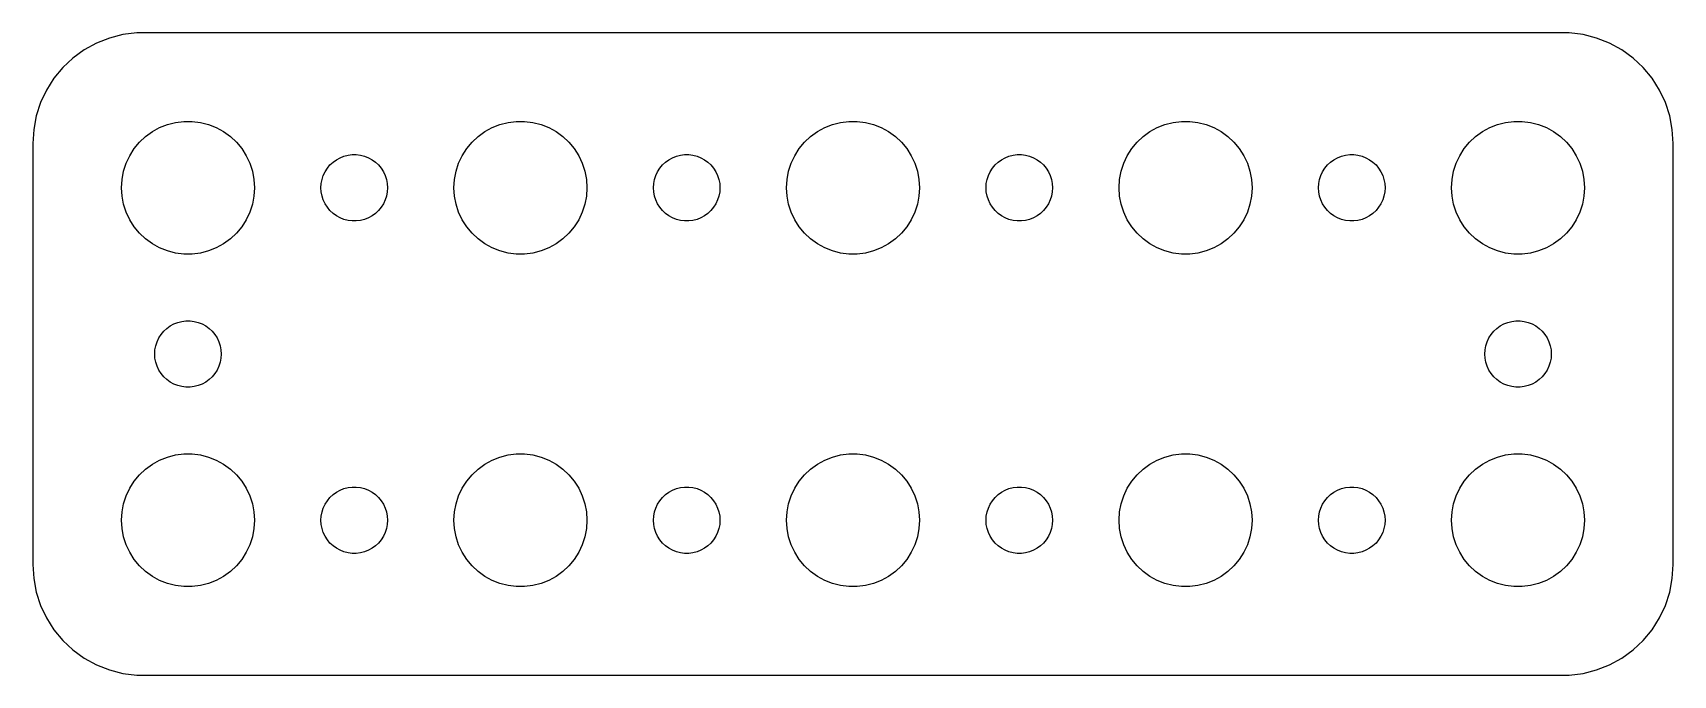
# Model space of a CAD drawing. Header units: metres. Extents: x -37 to 37, y -14.5 to 14.5.
import ezdxf

# ---------------------------------------------------------------- set-up
doc = ezdxf.new("R2010")
doc.units = ezdxf.units.M

msp = doc.modelspace()

# ---------------------------------------------------------------- linework, layer by layer
for p, q in [((-33.5451, 14.2553), (-34.1289, 14.0241)), ((-32.9369, 14.4114), (-33.5451, 14.2553)), ((-32.3139, 14.4901), (-32.9369, 14.4114)), ((32.3139, 14.4901), (-32.3139, 14.4901)), ((32.9369, 14.4114), (32.3139, 14.4901)), ((33.5451, 14.2553), (32.9369, 14.4114)), ((34.1289, 14.0241), (33.5451, 14.2553)), ((-35.1871, 13.3526), (-35.6448, 12.9227)), ((-34.6791, 13.7216), (-35.1871, 13.3526)), ((-34.1289, 14.0241), (-34.6791, 13.7216)), ((34.6791, 13.7216), (34.1289, 14.0241)), ((35.1871, 13.3526), (34.6791, 13.7216)), ((35.6448, 12.9227), (35.1871, 13.3526)), ((-35.6448, 12.9227), (-36.0451, 12.4389)), ((36.0451, 12.4389), (35.6448, 12.9227)), ((-36.3815, 11.9088), (-36.6489, 11.3406)), ((-36.0451, 12.4389), (-36.3815, 11.9088)), ((36.3815, 11.9088), (36.0451, 12.4389)), ((36.6489, 11.3406), (36.3815, 11.9088)), ((-36.6489, 11.3406), (-36.8429, 10.7434)), ((36.8429, 10.7434), (36.6489, 11.3406)), ((-36.8429, 10.7434), (-36.9606, 10.1267)), ((-30.927, 10.3532), (-30.5621, 10.4469)), ((-30.5621, 10.4469), (-30.1884, 10.4941)), ((-30.1884, 10.4941), (-29.8116, 10.4941)), ((-29.8116, 10.4941), (-29.4379, 10.4469)), ((-29.4379, 10.4469), (-29.0729, 10.3532)), ((-15.927, 10.3532), (-15.5621, 10.4469)), ((-15.5621, 10.4469), (-15.1884, 10.4941)), ((-15.1884, 10.4941), (-14.8116, 10.4941)), ((-14.8116, 10.4941), (-14.4379, 10.4469)), ((-14.4379, 10.4469), (-14.0729, 10.3532)), ((-0.927048, 10.3532), (-0.562134, 10.4469)), ((-0.562134, 10.4469), (-0.18837, 10.4941)), ((-0.18837, 10.4941), (0.18837, 10.4941)), ((0.18837, 10.4941), (0.562134, 10.4469)), ((0.562134, 10.4469), (0.927048, 10.3532)), ((14.0729, 10.3532), (14.4379, 10.4469)), ((14.4379, 10.4469), (14.8116, 10.4941)), ((14.8116, 10.4941), (15.1884, 10.4941)), ((15.1884, 10.4941), (15.5621, 10.4469)), ((15.5621, 10.4469), (15.927, 10.3532)), ((29.0729, 10.3532), (29.4379, 10.4469)), ((29.4379, 10.4469), (29.8116, 10.4941)), ((29.8116, 10.4941), (30.1884, 10.4941)), ((30.1884, 10.4941), (30.5621, 10.4469)), ((30.5621, 10.4469), (30.927, 10.3532)), ((36.9606, 10.1267), (36.8429, 10.7434)), ((-36.9606, 10.1267), (-37, 9.5)), ((-32.1869, 9.55363), (-31.9123, 9.81154)), ((-31.9123, 9.81154), (-31.6075, 10.033)), ((-31.6075, 10.033), (-31.2773, 10.2145)), ((-31.2773, 10.2145), (-30.927, 10.3532)), ((-29.0729, 10.3532), (-28.7227, 10.2145)), ((-28.7227, 10.2145), (-28.3925, 10.033)), ((-28.3925, 10.033), (-28.0877, 9.81154)), ((-28.0877, 9.81154), (-27.8131, 9.55363)), ((-17.1869, 9.55363), (-16.9123, 9.81154)), ((-16.9123, 9.81154), (-16.6075, 10.033)), ((-16.6075, 10.033), (-16.2773, 10.2145)), ((-16.2773, 10.2145), (-15.927, 10.3532)), ((-14.0729, 10.3532), (-13.7227, 10.2145)), ((-13.7227, 10.2145), (-13.3925, 10.033)), ((-13.3925, 10.033), (-13.0877, 9.81154)), ((-13.0877, 9.81154), (-12.8131, 9.55363)), ((-2.1869, 9.55363), (-1.91226, 9.81154)), ((-1.91226, 9.81154), (-1.60747, 10.033)), ((-1.60747, 10.033), (-1.27733, 10.2145)), ((-1.27733, 10.2145), (-0.927048, 10.3532)), ((0.927048, 10.3532), (1.27733, 10.2145)), ((1.27733, 10.2145), (1.60747, 10.033)), ((1.60747, 10.033), (1.91226, 9.81154)), ((1.91226, 9.81154), (2.1869, 9.55363)), ((12.8131, 9.55363), (13.0877, 9.81154)), ((13.0877, 9.81154), (13.3925, 10.033)), ((13.3925, 10.033), (13.7227, 10.2145)), ((13.7227, 10.2145), (14.0729, 10.3532)), ((15.927, 10.3532), (16.2773, 10.2145)), ((16.2773, 10.2145), (16.6075, 10.033)), ((16.6075, 10.033), (16.9123, 9.81154)), ((16.9123, 9.81154), (17.1869, 9.55363)), ((27.8131, 9.55363), (28.0877, 9.81154)), ((28.0877, 9.81154), (28.3925, 10.033)), ((28.3925, 10.033), (28.7227, 10.2145)), ((28.7227, 10.2145), (29.0729, 10.3532)), ((30.927, 10.3532), (31.2773, 10.2145)), ((31.2773, 10.2145), (31.6075, 10.033)), ((31.6075, 10.033), (31.9123, 9.81154)), ((31.9123, 9.81154), (32.1869, 9.55363)), ((37, 9.5), (36.9606, 10.1267)), ((-37, 9.5), (-37, -9.5)), ((-32.7893, 8.60437), (-32.6289, 8.94525)), ((-32.6289, 8.94525), (-32.427, 9.26335)), ((-32.427, 9.26335), (-32.1869, 9.55363)), ((-27.8131, 9.55363), (-27.5729, 9.26335)), ((-27.5729, 9.26335), (-27.3711, 8.94525)), ((-27.3711, 8.94525), (-27.2107, 8.60437)), ((-23.1387, 8.85724), (-22.9635, 8.92657)), ((-22.9635, 8.92657), (-22.7811, 8.97342)), ((-22.7811, 8.97342), (-22.5942, 8.99704)), ((-22.5942, 8.99704), (-22.4058, 8.99704)), ((-22.4058, 8.99704), (-22.2189, 8.97342)), ((-22.2189, 8.97342), (-22.0365, 8.92657)), ((-22.0365, 8.92657), (-21.8613, 8.85724)), ((-17.7893, 8.60437), (-17.6289, 8.94525)), ((-17.6289, 8.94525), (-17.427, 9.26335)), ((-17.427, 9.26335), (-17.1869, 9.55363)), ((-12.8131, 9.55363), (-12.5729, 9.26335)), ((-12.5729, 9.26335), (-12.3711, 8.94525)), ((-12.3711, 8.94525), (-12.2107, 8.60437)), ((-8.13866, 8.85724), (-7.96352, 8.92657)), ((-7.96352, 8.92657), (-7.78107, 8.97342)), ((-7.78107, 8.97342), (-7.59418, 8.99704)), ((-7.59418, 8.99704), (-7.40581, 8.99704)), ((-7.40581, 8.99704), (-7.21892, 8.97342)), ((-7.21892, 8.97342), (-7.03647, 8.92657)), ((-7.03647, 8.92657), (-6.86133, 8.85724)), ((-2.78932, 8.60437), (-2.62891, 8.94525)), ((-2.62891, 8.94525), (-2.42705, 9.26335)), ((-2.42705, 9.26335), (-2.1869, 9.55363)), ((2.1869, 9.55363), (2.42705, 9.26335)), ((2.42705, 9.26335), (2.62891, 8.94525)), ((2.62891, 8.94525), (2.78932, 8.60437)), ((6.86133, 8.85724), (7.03647, 8.92657)), ((7.03647, 8.92657), (7.21892, 8.97342)), ((7.21892, 8.97342), (7.40581, 8.99704)), ((7.40581, 8.99704), (7.59418, 8.99704)), ((7.59418, 8.99704), (7.78107, 8.97342)), ((7.78107, 8.97342), (7.96352, 8.92657)), ((7.96352, 8.92657), (8.13866, 8.85724)), ((12.2107, 8.60437), (12.3711, 8.94525)), ((12.3711, 8.94525), (12.5729, 9.26335)), ((12.5729, 9.26335), (12.8131, 9.55363)), ((17.1869, 9.55363), (17.427, 9.26335)), ((17.427, 9.26335), (17.6289, 8.94525)), ((17.6289, 8.94525), (17.7893, 8.60437)), ((21.8613, 8.85724), (22.0365, 8.92657)), ((22.0365, 8.92657), (22.2189, 8.97342)), ((22.2189, 8.97342), (22.4058, 8.99704)), ((22.4058, 8.99704), (22.5942, 8.99704)), ((22.5942, 8.99704), (22.7811, 8.97342)), ((22.7811, 8.97342), (22.9635, 8.92657)), ((22.9635, 8.92657), (23.1387, 8.85724)), ((27.2107, 8.60437), (27.3711, 8.94525)), ((27.3711, 8.94525), (27.5729, 9.26335)), ((27.5729, 9.26335), (27.8131, 9.55363)), ((32.1869, 9.55363), (32.427, 9.26335)), ((32.427, 9.26335), (32.6289, 8.94525)), ((32.6289, 8.94525), (32.7893, 8.60437)), ((37, -9.5), (37, 9.5)), ((-32.9763, 7.87599), (-32.9057, 8.24606)), ((-32.9057, 8.24606), (-32.7893, 8.60437)), ((-27.2107, 8.60437), (-27.0942, 8.24606)), ((-27.0942, 8.24606), (-27.0237, 7.87599)), ((-23.8947, 8.05219), (-23.8145, 8.22263)), ((-23.8145, 8.22263), (-23.7135, 8.38167)), ((-23.7135, 8.38167), (-23.5934, 8.52681)), ((-23.5934, 8.52681), (-23.4561, 8.65576)), ((-23.4561, 8.65576), (-23.3037, 8.76648)), ((-23.3037, 8.76648), (-23.1387, 8.85724)), ((-21.8613, 8.85724), (-21.6963, 8.76648)), ((-21.6963, 8.76648), (-21.5439, 8.65576)), ((-21.5439, 8.65576), (-21.4065, 8.52681)), ((-21.4065, 8.52681), (-21.2865, 8.38167)), ((-21.2865, 8.38167), (-21.1855, 8.22263)), ((-21.1855, 8.22263), (-21.1053, 8.05219)), ((-17.9763, 7.87599), (-17.9057, 8.24606)), ((-17.9057, 8.24606), (-17.7893, 8.60437)), ((-12.2107, 8.60437), (-12.0942, 8.24606)), ((-12.0942, 8.24606), (-12.0237, 7.87599)), ((-8.89465, 8.05219), (-8.81445, 8.22263)), ((-8.81445, 8.22263), (-8.71352, 8.38167)), ((-8.71352, 8.38167), (-8.59344, 8.52681)), ((-8.59344, 8.52681), (-8.45613, 8.65576)), ((-8.45613, 8.65576), (-8.30373, 8.76648)), ((-8.30373, 8.76648), (-8.13866, 8.85724)), ((-6.86133, 8.85724), (-6.69626, 8.76648)), ((-6.69626, 8.76648), (-6.54385, 8.65576)), ((-6.54385, 8.65576), (-6.40654, 8.52681)), ((-6.40654, 8.52681), (-6.28647, 8.38167)), ((-6.28647, 8.38167), (-6.18553, 8.22263)), ((-6.18553, 8.22263), (-6.10533, 8.05219)), ((-2.97633, 7.87599), (-2.90575, 8.24606)), ((-2.90575, 8.24606), (-2.78932, 8.60437)), ((2.78932, 8.60437), (2.90575, 8.24606)), ((2.90575, 8.24606), (2.97633, 7.87599)), ((6.10533, 8.05219), (6.18553, 8.22263)), ((6.18553, 8.22263), (6.28647, 8.38167)), ((6.28647, 8.38167), (6.40654, 8.52681)), ((6.40654, 8.52681), (6.54385, 8.65576)), ((6.54385, 8.65576), (6.69626, 8.76648)), ((6.69626, 8.76648), (6.86133, 8.85724)), ((8.13866, 8.85724), (8.30373, 8.76648)), ((8.30373, 8.76648), (8.45613, 8.65576)), ((8.45613, 8.65576), (8.59344, 8.52681)), ((8.59344, 8.52681), (8.71352, 8.38167)), ((8.71352, 8.38167), (8.81445, 8.22263)), ((8.81445, 8.22263), (8.89465, 8.05219)), ((12.0237, 7.87599), (12.0942, 8.24606)), ((12.0942, 8.24606), (12.2107, 8.60437)), ((17.7893, 8.60437), (17.9057, 8.24606)), ((17.9057, 8.24606), (17.9763, 7.87599)), ((21.1053, 8.05219), (21.1855, 8.22263)), ((21.1855, 8.22263), (21.2865, 8.38167)), ((21.2865, 8.38167), (21.4065, 8.52681)), ((21.4065, 8.52681), (21.5439, 8.65576)), ((21.5439, 8.65576), (21.6963, 8.76648)), ((21.6963, 8.76648), (21.8613, 8.85724)), ((23.1387, 8.85724), (23.3037, 8.76648)), ((23.3037, 8.76648), (23.4561, 8.65576)), ((23.4561, 8.65576), (23.5934, 8.52681)), ((23.5934, 8.52681), (23.7135, 8.38167)), ((23.7135, 8.38167), (23.8145, 8.22263)), ((23.8145, 8.22263), (23.8947, 8.05219)), ((27.0237, 7.87599), (27.0942, 8.24606)), ((27.0942, 8.24606), (27.2107, 8.60437)), ((32.7893, 8.60437), (32.9057, 8.24606)), ((32.9057, 8.24606), (32.9763, 7.87599)), ((-33, 7.5), (-32.9763, 7.87599)), ((-32.9763, 7.12399), (-33, 7.5)), ((-27.0237, 7.87599), (-27, 7.5)), ((-27, 7.5), (-27.0237, 7.12399)), ((-24, 7.5), (-23.9882, 7.68799)), ((-23.9882, 7.312), (-24, 7.5)), ((-23.9882, 7.68799), (-23.9529, 7.87303)), ((-23.9529, 7.87303), (-23.8947, 8.05219)), ((-21.1053, 8.05219), (-21.0471, 7.87303)), ((-21.0471, 7.87303), (-21.0118, 7.68799)), ((-21.0118, 7.68799), (-21, 7.5)), ((-21, 7.5), (-21.0118, 7.312)), ((-18, 7.5), (-17.9763, 7.87599)), ((-17.9763, 7.12399), (-18, 7.5)), ((-12.0237, 7.87599), (-12, 7.5)), ((-12, 7.5), (-12.0237, 7.12399)), ((-9, 7.5), (-8.98816, 7.68799)), ((-8.98816, 7.312), (-9, 7.5)), ((-8.98816, 7.68799), (-8.95287, 7.87303)), ((-8.95287, 7.87303), (-8.89465, 8.05219)), ((-6.10533, 8.05219), (-6.04712, 7.87303)), ((-6.04712, 7.87303), (-6.01183, 7.68799)), ((-6.01183, 7.68799), (-6, 7.5)), ((-6, 7.5), (-6.01183, 7.312)), ((-3, 7.5), (-2.97633, 7.87599)), ((-2.97633, 7.12399), (-3, 7.5)), ((2.97633, 7.87599), (3, 7.5)), ((3, 7.5), (2.97633, 7.12399)), ((6, 7.5), (6.01183, 7.68799)), ((6.01183, 7.312), (6, 7.5)), ((6.01183, 7.68799), (6.04712, 7.87303)), ((6.04712, 7.87303), (6.10533, 8.05219)), ((8.89465, 8.05219), (8.95287, 7.87303)), ((8.95287, 7.87303), (8.98816, 7.68799)), ((8.98816, 7.68799), (9, 7.5)), ((9, 7.5), (8.98816, 7.312)), ((12, 7.5), (12.0237, 7.87599)), ((12.0237, 7.12399), (12, 7.5)), ((17.9763, 7.87599), (18, 7.5)), ((18, 7.5), (17.9763, 7.12399)), ((21, 7.5), (21.0118, 7.68799)), ((21.0118, 7.312), (21, 7.5)), ((21.0118, 7.68799), (21.0471, 7.87303)), ((21.0471, 7.87303), (21.1053, 8.05219)), ((23.8947, 8.05219), (23.9529, 7.87303)), ((23.9529, 7.87303), (23.9882, 7.68799)), ((23.9882, 7.68799), (24, 7.5)), ((24, 7.5), (23.9882, 7.312)), ((27, 7.5), (27.0237, 7.87599)), ((27.0237, 7.12399), (27, 7.5)), ((32.9763, 7.87599), (33, 7.5)), ((33, 7.5), (32.9763, 7.12399)), ((-32.9057, 6.75392), (-32.9763, 7.12399)), ((-32.7893, 6.39561), (-32.9057, 6.75392)), ((-27.0942, 6.75392), (-27.2107, 6.39561)), ((-27.0237, 7.12399), (-27.0942, 6.75392)), ((-23.9529, 7.12695), (-23.9882, 7.312)), ((-23.8947, 6.9478), (-23.9529, 7.12695)), ((-23.8145, 6.77736), (-23.8947, 6.9478)), ((-23.7135, 6.61832), (-23.8145, 6.77736)), ((-21.1855, 6.77736), (-21.2865, 6.61832)), ((-21.1053, 6.9478), (-21.1855, 6.77736)), ((-21.0471, 7.12695), (-21.1053, 6.9478)), ((-21.0118, 7.312), (-21.0471, 7.12695)), ((-17.9057, 6.75392), (-17.9763, 7.12399)), ((-17.7893, 6.39561), (-17.9057, 6.75392)), ((-12.0942, 6.75392), (-12.2107, 6.39561)), ((-12.0237, 7.12399), (-12.0942, 6.75392)), ((-8.95287, 7.12695), (-8.98816, 7.312)), ((-8.89465, 6.9478), (-8.95287, 7.12695)), ((-8.81445, 6.77736), (-8.89465, 6.9478)), ((-8.71352, 6.61832), (-8.81445, 6.77736)), ((-6.18553, 6.77736), (-6.28647, 6.61832)), ((-6.10533, 6.9478), (-6.18553, 6.77736)), ((-6.04712, 7.12695), (-6.10533, 6.9478)), ((-6.01183, 7.312), (-6.04712, 7.12695)), ((-2.90575, 6.75392), (-2.97633, 7.12399)), ((-2.78932, 6.39561), (-2.90575, 6.75392)), ((2.90575, 6.75392), (2.78932, 6.39561)), ((2.97633, 7.12399), (2.90575, 6.75392)), ((6.04712, 7.12695), (6.01183, 7.312)), ((6.10533, 6.9478), (6.04712, 7.12695)), ((6.18553, 6.77736), (6.10533, 6.9478)), ((6.28647, 6.61832), (6.18553, 6.77736)), ((8.81445, 6.77736), (8.71352, 6.61832)), ((8.89465, 6.9478), (8.81445, 6.77736)), ((8.95287, 7.12695), (8.89465, 6.9478)), ((8.98816, 7.312), (8.95287, 7.12695)), ((12.0942, 6.75392), (12.0237, 7.12399)), ((12.2107, 6.39561), (12.0942, 6.75392)), ((17.9057, 6.75392), (17.7893, 6.39561)), ((17.9763, 7.12399), (17.9057, 6.75392)), ((21.0471, 7.12695), (21.0118, 7.312)), ((21.1053, 6.9478), (21.0471, 7.12695)), ((21.1855, 6.77736), (21.1053, 6.9478)), ((21.2865, 6.61832), (21.1855, 6.77736)), ((23.8145, 6.77736), (23.7135, 6.61832)), ((23.8947, 6.9478), (23.8145, 6.77736)), ((23.9529, 7.12695), (23.8947, 6.9478)), ((23.9882, 7.312), (23.9529, 7.12695)), ((27.0942, 6.75392), (27.0237, 7.12399)), ((27.2107, 6.39561), (27.0942, 6.75392)), ((32.9057, 6.75392), (32.7893, 6.39561)), ((32.9763, 7.12399), (32.9057, 6.75392)), ((-32.6289, 6.05473), (-32.7893, 6.39561)), ((-32.427, 5.73663), (-32.6289, 6.05473)), ((-27.3711, 6.05473), (-27.5729, 5.73663)), ((-27.2107, 6.39561), (-27.3711, 6.05473)), ((-23.5934, 6.47318), (-23.7135, 6.61832)), ((-23.4561, 6.34422), (-23.5934, 6.47318)), ((-23.3037, 6.23351), (-23.4561, 6.34422)), ((-23.1387, 6.14275), (-23.3037, 6.23351)), ((-22.9635, 6.07341), (-23.1387, 6.14275)), ((-22.7811, 6.02657), (-22.9635, 6.07341)), ((-22.5942, 6.00294), (-22.7811, 6.02657)), ((-22.4058, 6.00294), (-22.5942, 6.00294)), ((-22.2189, 6.02657), (-22.4058, 6.00294)), ((-22.0365, 6.07341), (-22.2189, 6.02657)), ((-21.8613, 6.14275), (-22.0365, 6.07341)), ((-21.6963, 6.23351), (-21.8613, 6.14275)), ((-21.5439, 6.34422), (-21.6963, 6.23351)), ((-21.4065, 6.47318), (-21.5439, 6.34422)), ((-21.2865, 6.61832), (-21.4065, 6.47318)), ((-17.6289, 6.05473), (-17.7893, 6.39561)), ((-17.427, 5.73663), (-17.6289, 6.05473)), ((-12.3711, 6.05473), (-12.5729, 5.73663)), ((-12.2107, 6.39561), (-12.3711, 6.05473)), ((-8.59344, 6.47318), (-8.71352, 6.61832)), ((-8.45613, 6.34422), (-8.59344, 6.47318)), ((-8.30373, 6.23351), (-8.45613, 6.34422)), ((-8.13866, 6.14275), (-8.30373, 6.23351)), ((-7.96352, 6.07341), (-8.13866, 6.14275)), ((-7.78107, 6.02657), (-7.96352, 6.07341)), ((-7.59418, 6.00294), (-7.78107, 6.02657)), ((-7.40581, 6.00294), (-7.59418, 6.00294)), ((-7.21892, 6.02657), (-7.40581, 6.00294)), ((-7.03647, 6.07341), (-7.21892, 6.02657)), ((-6.86133, 6.14275), (-7.03647, 6.07341)), ((-6.69626, 6.23351), (-6.86133, 6.14275)), ((-6.54385, 6.34422), (-6.69626, 6.23351)), ((-6.40654, 6.47318), (-6.54385, 6.34422)), ((-6.28647, 6.61832), (-6.40654, 6.47318)), ((-2.62891, 6.05473), (-2.78932, 6.39561)), ((-2.42705, 5.73663), (-2.62891, 6.05473)), ((2.62891, 6.05473), (2.42705, 5.73663)), ((2.78932, 6.39561), (2.62891, 6.05473)), ((6.40654, 6.47318), (6.28647, 6.61832)), ((6.54385, 6.34422), (6.40654, 6.47318)), ((6.69626, 6.23351), (6.54385, 6.34422)), ((6.86133, 6.14275), (6.69626, 6.23351)), ((7.03647, 6.07341), (6.86133, 6.14275)), ((7.21892, 6.02657), (7.03647, 6.07341)), ((7.40581, 6.00294), (7.21892, 6.02657)), ((7.59418, 6.00294), (7.40581, 6.00294)), ((7.78107, 6.02657), (7.59418, 6.00294)), ((7.96352, 6.07341), (7.78107, 6.02657)), ((8.13866, 6.14275), (7.96352, 6.07341)), ((8.30373, 6.23351), (8.13866, 6.14275)), ((8.45613, 6.34422), (8.30373, 6.23351)), ((8.59344, 6.47318), (8.45613, 6.34422)), ((8.71352, 6.61832), (8.59344, 6.47318)), ((12.3711, 6.05473), (12.2107, 6.39561)), ((12.5729, 5.73663), (12.3711, 6.05473)), ((17.6289, 6.05473), (17.427, 5.73663)), ((17.7893, 6.39561), (17.6289, 6.05473)), ((21.4065, 6.47318), (21.2865, 6.61832)), ((21.5439, 6.34422), (21.4065, 6.47318)), ((21.6963, 6.23351), (21.5439, 6.34422)), ((21.8613, 6.14275), (21.6963, 6.23351)), ((22.0365, 6.07341), (21.8613, 6.14275)), ((22.2189, 6.02657), (22.0365, 6.07341)), ((22.4058, 6.00294), (22.2189, 6.02657)), ((22.5942, 6.00294), (22.4058, 6.00294)), ((22.7811, 6.02657), (22.5942, 6.00294)), ((22.9635, 6.07341), (22.7811, 6.02657)), ((23.1387, 6.14275), (22.9635, 6.07341)), ((23.3037, 6.23351), (23.1387, 6.14275)), ((23.4561, 6.34422), (23.3037, 6.23351)), ((23.5934, 6.47318), (23.4561, 6.34422)), ((23.7135, 6.61832), (23.5934, 6.47318)), ((27.3711, 6.05473), (27.2107, 6.39561)), ((27.5729, 5.73663), (27.3711, 6.05473)), ((32.6289, 6.05473), (32.427, 5.73663)), ((32.7893, 6.39561), (32.6289, 6.05473)), ((-32.1869, 5.44635), (-32.427, 5.73663)), ((-31.9123, 5.18845), (-32.1869, 5.44635)), ((-31.6075, 4.96701), (-31.9123, 5.18845)), ((-28.0877, 5.18845), (-28.3925, 4.96701)), ((-27.8131, 5.44635), (-28.0877, 5.18845)), ((-27.5729, 5.73663), (-27.8131, 5.44635)), ((-17.1869, 5.44635), (-17.427, 5.73663)), ((-16.9123, 5.18845), (-17.1869, 5.44635)), ((-16.6075, 4.96701), (-16.9123, 5.18845)), ((-13.0877, 5.18845), (-13.3925, 4.96701)), ((-12.8131, 5.44635), (-13.0877, 5.18845)), ((-12.5729, 5.73663), (-12.8131, 5.44635)), ((-2.1869, 5.44635), (-2.42705, 5.73663)), ((-1.91226, 5.18845), (-2.1869, 5.44635)), ((-1.60747, 4.96701), (-1.91226, 5.18845)), ((1.91226, 5.18845), (1.60747, 4.96701)), ((2.1869, 5.44635), (1.91226, 5.18845)), ((2.42705, 5.73663), (2.1869, 5.44635)), ((12.8131, 5.44635), (12.5729, 5.73663)), ((13.0877, 5.18845), (12.8131, 5.44635)), ((13.3925, 4.96701), (13.0877, 5.18845)), ((16.9123, 5.18845), (16.6075, 4.96701)), ((17.1869, 5.44635), (16.9123, 5.18845)), ((17.427, 5.73663), (17.1869, 5.44635)), ((27.8131, 5.44635), (27.5729, 5.73663)), ((28.0877, 5.18845), (27.8131, 5.44635)), ((28.3925, 4.96701), (28.0877, 5.18845)), ((31.9123, 5.18845), (31.6075, 4.96701)), ((32.1869, 5.44635), (31.9123, 5.18845)), ((32.427, 5.73663), (32.1869, 5.44635)), ((-31.2773, 4.78551), (-31.6075, 4.96701)), ((-30.927, 4.64682), (-31.2773, 4.78551)), ((-30.5621, 4.55313), (-30.927, 4.64682)), ((-30.1884, 4.50591), (-30.5621, 4.55313)), ((-29.8116, 4.50591), (-30.1884, 4.50591)), ((-29.4379, 4.55313), (-29.8116, 4.50591)), ((-29.0729, 4.64682), (-29.4379, 4.55313)), ((-28.7227, 4.78551), (-29.0729, 4.64682)), ((-28.3925, 4.96701), (-28.7227, 4.78551)), ((-16.2773, 4.78551), (-16.6075, 4.96701)), ((-15.927, 4.64682), (-16.2773, 4.78551)), ((-15.5621, 4.55313), (-15.927, 4.64682)), ((-15.1884, 4.50591), (-15.5621, 4.55313)), ((-14.8116, 4.50591), (-15.1884, 4.50591)), ((-14.4379, 4.55313), (-14.8116, 4.50591)), ((-14.0729, 4.64682), (-14.4379, 4.55313)), ((-13.7227, 4.78551), (-14.0729, 4.64682)), ((-13.3925, 4.96701), (-13.7227, 4.78551)), ((-1.27733, 4.78551), (-1.60747, 4.96701)), ((-0.927048, 4.64682), (-1.27733, 4.78551)), ((-0.562134, 4.55313), (-0.927048, 4.64682)), ((-0.18837, 4.50591), (-0.562134, 4.55313)), ((0.18837, 4.50591), (-0.18837, 4.50591)), ((0.562134, 4.55313), (0.18837, 4.50591)), ((0.927048, 4.64682), (0.562134, 4.55313)), ((1.27733, 4.78551), (0.927048, 4.64682)), ((1.60747, 4.96701), (1.27733, 4.78551)), ((13.7227, 4.78551), (13.3925, 4.96701)), ((14.0729, 4.64682), (13.7227, 4.78551)), ((14.4379, 4.55313), (14.0729, 4.64682)), ((14.8116, 4.50591), (14.4379, 4.55313)), ((15.1884, 4.50591), (14.8116, 4.50591)), ((15.5621, 4.55313), (15.1884, 4.50591)), ((15.927, 4.64682), (15.5621, 4.55313)), ((16.2773, 4.78551), (15.927, 4.64682)), ((16.6075, 4.96701), (16.2773, 4.78551)), ((28.7227, 4.78551), (28.3925, 4.96701)), ((29.0729, 4.64682), (28.7227, 4.78551)), ((29.4379, 4.55313), (29.0729, 4.64682)), ((29.8116, 4.50591), (29.4379, 4.55313)), ((30.1884, 4.50591), (29.8116, 4.50591)), ((30.5621, 4.55313), (30.1884, 4.50591)), ((30.927, 4.64682), (30.5621, 4.55313)), ((31.2773, 4.78551), (30.927, 4.64682)), ((31.6075, 4.96701), (31.2773, 4.78551)), ((-30.2811, 1.47342), (-30.0942, 1.49704)), ((-30.0942, 1.49704), (-29.9058, 1.49704)), ((-29.9058, 1.49704), (-29.7189, 1.47342)), ((29.7189, 1.47342), (29.9058, 1.49704)), ((29.9058, 1.49704), (30.0942, 1.49704)), ((30.0942, 1.49704), (30.2811, 1.47342)), ((-31.3145, 0.722626), (-31.2135, 0.881668)), ((-31.2135, 0.881668), (-31.0934, 1.02681)), ((-31.0934, 1.02681), (-30.9561, 1.15576)), ((-30.9561, 1.15576), (-30.8037, 1.26648)), ((-30.8037, 1.26648), (-30.6387, 1.35724)), ((-30.6387, 1.35724), (-30.4635, 1.42657)), ((-30.4635, 1.42657), (-30.2811, 1.47342)), ((-29.7189, 1.47342), (-29.5365, 1.42657)), ((-29.5365, 1.42657), (-29.3613, 1.35724)), ((-29.3613, 1.35724), (-29.1963, 1.26648)), ((-29.1963, 1.26648), (-29.0439, 1.15576)), ((-29.0439, 1.15576), (-28.9065, 1.02681)), ((-28.9065, 1.02681), (-28.7865, 0.881668)), ((-28.7865, 0.881668), (-28.6855, 0.722626)), ((28.6855, 0.722626), (28.7865, 0.881668)), ((28.7865, 0.881668), (28.9065, 1.02681)), ((28.9065, 1.02681), (29.0439, 1.15576)), ((29.0439, 1.15576), (29.1963, 1.26648)), ((29.1963, 1.26648), (29.3613, 1.35724)), ((29.3613, 1.35724), (29.5365, 1.42657)), ((29.5365, 1.42657), (29.7189, 1.47342)), ((30.2811, 1.47342), (30.4635, 1.42657)), ((30.4635, 1.42657), (30.6387, 1.35724)), ((30.6387, 1.35724), (30.8037, 1.26648)), ((30.8037, 1.26648), (30.9561, 1.15576)), ((30.9561, 1.15576), (31.0934, 1.02681)), ((31.0934, 1.02681), (31.2135, 0.881668)), ((31.2135, 0.881668), (31.3145, 0.722626)), ((-31.5, 0), (-31.4882, 0.187988)), ((-31.4882, -0.187988), (-31.5, 0)), ((-31.4882, 0.187988), (-31.4529, 0.373032)), ((-31.4529, 0.373032), (-31.3947, 0.552185)), ((-31.3947, 0.552185), (-31.3145, 0.722626)), ((-28.6855, 0.722626), (-28.6053, 0.552185)), ((-28.6053, 0.552185), (-28.5471, 0.373032)), ((-28.5471, 0.373032), (-28.5118, 0.187988)), ((-28.5118, 0.187988), (-28.5, 0)), ((-28.5, 0), (-28.5118, -0.187988)), ((28.5, 0), (28.5118, 0.187988)), ((28.5118, -0.187988), (28.5, 0)), ((28.5118, 0.187988), (28.5471, 0.373032)), ((28.5471, 0.373032), (28.6053, 0.552185)), ((28.6053, 0.552185), (28.6855, 0.722626)), ((31.3145, 0.722626), (31.3947, 0.552185)), ((31.3947, 0.552185), (31.4529, 0.373032)), ((31.4529, 0.373032), (31.4882, 0.187988)), ((31.4882, 0.187988), (31.5, 0)), ((31.5, 0), (31.4882, -0.187988)), ((-31.4529, -0.373032), (-31.4882, -0.187988)), ((-31.3947, -0.552185), (-31.4529, -0.373032)), ((-31.3145, -0.722626), (-31.3947, -0.552185)), ((-31.2135, -0.881668), (-31.3145, -0.722626)), ((-28.6855, -0.722626), (-28.7865, -0.881668)), ((-28.6053, -0.552185), (-28.6855, -0.722626)), ((-28.5471, -0.373032), (-28.6053, -0.552185)), ((-28.5118, -0.187988), (-28.5471, -0.373032)), ((28.5471, -0.373032), (28.5118, -0.187988)), ((28.6053, -0.552185), (28.5471, -0.373032)), ((28.6855, -0.722626), (28.6053, -0.552185)), ((28.7865, -0.881668), (28.6855, -0.722626)), ((31.3145, -0.722626), (31.2135, -0.881668)), ((31.3947, -0.552185), (31.3145, -0.722626)), ((31.4529, -0.373032), (31.3947, -0.552185)), ((31.4882, -0.187988), (31.4529, -0.373032)), ((-31.0934, -1.02681), (-31.2135, -0.881668)), ((-30.9561, -1.15576), (-31.0934, -1.02681)), ((-30.8037, -1.26648), (-30.9561, -1.15576)), ((-30.6387, -1.35724), (-30.8037, -1.26648)), ((-30.4635, -1.42657), (-30.6387, -1.35724)), ((-30.2811, -1.47342), (-30.4635, -1.42657)), ((-30.0942, -1.49704), (-30.2811, -1.47342)), ((-29.7189, -1.47342), (-29.9058, -1.49704)), ((-29.5365, -1.42657), (-29.7189, -1.47342)), ((-29.3613, -1.35724), (-29.5365, -1.42657)), ((-29.1963, -1.26648), (-29.3613, -1.35724)), ((-29.0439, -1.15576), (-29.1963, -1.26648)), ((-28.9065, -1.02681), (-29.0439, -1.15576)), ((-28.7865, -0.881668), (-28.9065, -1.02681)), ((28.9065, -1.02681), (28.7865, -0.881668)), ((29.0439, -1.15576), (28.9065, -1.02681)), ((29.1963, -1.26648), (29.0439, -1.15576)), ((29.3613, -1.35724), (29.1963, -1.26648)), ((29.5365, -1.42657), (29.3613, -1.35724)), ((29.7189, -1.47342), (29.5365, -1.42657)), ((29.9058, -1.49704), (29.7189, -1.47342)), ((30.2811, -1.47342), (30.0942, -1.49704)), ((30.4635, -1.42657), (30.2811, -1.47342)), ((30.6387, -1.35724), (30.4635, -1.42657)), ((30.8037, -1.26648), (30.6387, -1.35724)), ((30.9561, -1.15576), (30.8037, -1.26648)), ((31.0934, -1.02681), (30.9561, -1.15576)), ((31.2135, -0.881668), (31.0934, -1.02681)), ((-29.9058, -1.49704), (-30.0942, -1.49704)), ((30.0942, -1.49704), (29.9058, -1.49704)), ((-31.9123, -5.18845), (-31.6075, -4.96701)), ((-31.6075, -4.96701), (-31.2773, -4.78551)), ((-31.2773, -4.78551), (-30.927, -4.64682)), ((-30.927, -4.64682), (-30.5621, -4.55313)), ((-30.5621, -4.55313), (-30.1884, -4.50591)), ((-30.1884, -4.50591), (-29.8116, -4.50591)), ((-29.8116, -4.50591), (-29.4379, -4.55313)), ((-29.4379, -4.55313), (-29.0729, -4.64682)), ((-29.0729, -4.64682), (-28.7227, -4.78551)), ((-28.7227, -4.78551), (-28.3925, -4.96701)), ((-28.3925, -4.96701), (-28.0877, -5.18845)), ((-16.9123, -5.18845), (-16.6075, -4.96701)), ((-16.6075, -4.96701), (-16.2773, -4.78551)), ((-16.2773, -4.78551), (-15.927, -4.64682)), ((-15.927, -4.64682), (-15.5621, -4.55313)), ((-15.5621, -4.55313), (-15.1884, -4.50591)), ((-15.1884, -4.50591), (-14.8116, -4.50591)), ((-14.8116, -4.50591), (-14.4379, -4.55313)), ((-14.4379, -4.55313), (-14.0729, -4.64682)), ((-14.0729, -4.64682), (-13.7227, -4.78551)), ((-13.7227, -4.78551), (-13.3925, -4.96701)), ((-13.3925, -4.96701), (-13.0877, -5.18845)), ((-1.91226, -5.18845), (-1.60747, -4.96701)), ((-1.60747, -4.96701), (-1.27733, -4.78551)), ((-1.27733, -4.78551), (-0.927048, -4.64682)), ((-0.927048, -4.64682), (-0.562134, -4.55313)), ((-0.562134, -4.55313), (-0.18837, -4.50591)), ((-0.18837, -4.50591), (0.18837, -4.50591)), ((0.18837, -4.50591), (0.562134, -4.55313)), ((0.562134, -4.55313), (0.927048, -4.64682)), ((0.927048, -4.64682), (1.27733, -4.78551)), ((1.27733, -4.78551), (1.60747, -4.96701)), ((1.60747, -4.96701), (1.91226, -5.18845)), ((13.0877, -5.18845), (13.3925, -4.96701)), ((13.3925, -4.96701), (13.7227, -4.78551)), ((13.7227, -4.78551), (14.0729, -4.64682)), ((14.0729, -4.64682), (14.4379, -4.55313)), ((14.4379, -4.55313), (14.8116, -4.50591)), ((14.8116, -4.50591), (15.1884, -4.50591)), ((15.1884, -4.50591), (15.5621, -4.55313)), ((15.5621, -4.55313), (15.927, -4.64682)), ((15.927, -4.64682), (16.2773, -4.78551)), ((16.2773, -4.78551), (16.6075, -4.96701)), ((16.6075, -4.96701), (16.9123, -5.18845)), ((28.0877, -5.18845), (28.3925, -4.96701)), ((28.3925, -4.96701), (28.7227, -4.78551)), ((28.7227, -4.78551), (29.0729, -4.64682)), ((29.0729, -4.64682), (29.4379, -4.55313)), ((29.4379, -4.55313), (29.8116, -4.50591)), ((29.8116, -4.50591), (30.1884, -4.50591)), ((30.1884, -4.50591), (30.5621, -4.55313)), ((30.5621, -4.55313), (30.927, -4.64682)), ((30.927, -4.64682), (31.2773, -4.78551)), ((31.2773, -4.78551), (31.6075, -4.96701)), ((31.6075, -4.96701), (31.9123, -5.18845)), ((-32.6289, -6.05473), (-32.427, -5.73663)), ((-32.427, -5.73663), (-32.1869, -5.44635)), ((-32.1869, -5.44635), (-31.9123, -5.18845)), ((-28.0877, -5.18845), (-27.8131, -5.44635)), ((-27.8131, -5.44635), (-27.5729, -5.73663)), ((-27.5729, -5.73663), (-27.3711, -6.05473)), ((-17.6289, -6.05473), (-17.427, -5.73663)), ((-17.427, -5.73663), (-17.1869, -5.44635)), ((-17.1869, -5.44635), (-16.9123, -5.18845)), ((-13.0877, -5.18845), (-12.8131, -5.44635)), ((-12.8131, -5.44635), (-12.5729, -5.73663)), ((-12.5729, -5.73663), (-12.3711, -6.05473)), ((-2.62891, -6.05473), (-2.42705, -5.73663)), ((-2.42705, -5.73663), (-2.1869, -5.44635)), ((-2.1869, -5.44635), (-1.91226, -5.18845)), ((1.91226, -5.18845), (2.1869, -5.44635)), ((2.1869, -5.44635), (2.42705, -5.73663)), ((2.42705, -5.73663), (2.62891, -6.05473)), ((12.3711, -6.05473), (12.5729, -5.73663)), ((12.5729, -5.73663), (12.8131, -5.44635)), ((12.8131, -5.44635), (13.0877, -5.18845)), ((16.9123, -5.18845), (17.1869, -5.44635)), ((17.1869, -5.44635), (17.427, -5.73663)), ((17.427, -5.73663), (17.6289, -6.05473)), ((27.3711, -6.05473), (27.5729, -5.73663)), ((27.5729, -5.73663), (27.8131, -5.44635)), ((27.8131, -5.44635), (28.0877, -5.18845)), ((31.9123, -5.18845), (32.1869, -5.44635)), ((32.1869, -5.44635), (32.427, -5.73663)), ((32.427, -5.73663), (32.6289, -6.05473)), ((-32.9057, -6.75392), (-32.7893, -6.39561)), ((-32.7893, -6.39561), (-32.6289, -6.05473)), ((-27.3711, -6.05473), (-27.2107, -6.39561)), ((-27.2107, -6.39561), (-27.0942, -6.75392)), ((-23.8145, -6.77736), (-23.7135, -6.61832)), ((-23.7135, -6.61832), (-23.5934, -6.47318)), ((-23.5934, -6.47318), (-23.4561, -6.34422)), ((-23.4561, -6.34422), (-23.3037, -6.23351)), ((-23.3037, -6.23351), (-23.1387, -6.14275)), ((-23.1387, -6.14275), (-22.9635, -6.07341)), ((-22.9635, -6.07341), (-22.7811, -6.02657)), ((-22.7811, -6.02657), (-22.5942, -6.00294)), ((-22.5942, -6.00294), (-22.4058, -6.00294)), ((-22.4058, -6.00294), (-22.2189, -6.02657)), ((-22.2189, -6.02657), (-22.0365, -6.07341)), ((-22.0365, -6.07341), (-21.8613, -6.14275)), ((-21.8613, -6.14275), (-21.6963, -6.23351)), ((-21.6963, -6.23351), (-21.5439, -6.34422)), ((-21.5439, -6.34422), (-21.4065, -6.47318)), ((-21.4065, -6.47318), (-21.2865, -6.61832)), ((-21.2865, -6.61832), (-21.1855, -6.77736)), ((-17.9057, -6.75392), (-17.7893, -6.39561)), ((-17.7893, -6.39561), (-17.6289, -6.05473)), ((-12.3711, -6.05473), (-12.2107, -6.39561)), ((-12.2107, -6.39561), (-12.0942, -6.75392)), ((-8.81445, -6.77736), (-8.71352, -6.61832)), ((-8.71352, -6.61832), (-8.59344, -6.47318)), ((-8.59344, -6.47318), (-8.45613, -6.34422)), ((-8.45613, -6.34422), (-8.30373, -6.23351)), ((-8.30373, -6.23351), (-8.13866, -6.14275)), ((-8.13866, -6.14275), (-7.96352, -6.07341)), ((-7.96352, -6.07341), (-7.78107, -6.02657)), ((-7.78107, -6.02657), (-7.59418, -6.00294)), ((-7.59418, -6.00294), (-7.40581, -6.00294)), ((-7.40581, -6.00294), (-7.21892, -6.02657)), ((-7.21892, -6.02657), (-7.03647, -6.07341)), ((-7.03647, -6.07341), (-6.86133, -6.14275)), ((-6.86133, -6.14275), (-6.69626, -6.23351)), ((-6.69626, -6.23351), (-6.54385, -6.34422)), ((-6.54385, -6.34422), (-6.40654, -6.47318)), ((-6.40654, -6.47318), (-6.28647, -6.61832)), ((-6.28647, -6.61832), (-6.18553, -6.77736)), ((-2.90575, -6.75392), (-2.78932, -6.39561)), ((-2.78932, -6.39561), (-2.62891, -6.05473)), ((2.62891, -6.05473), (2.78932, -6.39561)), ((2.78932, -6.39561), (2.90575, -6.75392)), ((6.18553, -6.77736), (6.28647, -6.61832)), ((6.28647, -6.61832), (6.40654, -6.47318)), ((6.40654, -6.47318), (6.54385, -6.34422)), ((6.54385, -6.34422), (6.69626, -6.23351)), ((6.69626, -6.23351), (6.86133, -6.14275)), ((6.86133, -6.14275), (7.03647, -6.07341)), ((7.03647, -6.07341), (7.21892, -6.02657)), ((7.21892, -6.02657), (7.40581, -6.00294)), ((7.40581, -6.00294), (7.59418, -6.00294)), ((7.59418, -6.00294), (7.78107, -6.02657)), ((7.78107, -6.02657), (7.96352, -6.07341)), ((7.96352, -6.07341), (8.13866, -6.14275)), ((8.13866, -6.14275), (8.30373, -6.23351)), ((8.30373, -6.23351), (8.45613, -6.34422)), ((8.45613, -6.34422), (8.59344, -6.47318)), ((8.59344, -6.47318), (8.71352, -6.61832)), ((8.71352, -6.61832), (8.81445, -6.77736)), ((12.0942, -6.75392), (12.2107, -6.39561)), ((12.2107, -6.39561), (12.3711, -6.05473)), ((17.6289, -6.05473), (17.7893, -6.39561)), ((17.7893, -6.39561), (17.9057, -6.75392)), ((21.1855, -6.77736), (21.2865, -6.61832)), ((21.2865, -6.61832), (21.4065, -6.47318)), ((21.4065, -6.47318), (21.5439, -6.34422)), ((21.5439, -6.34422), (21.6963, -6.23351)), ((21.6963, -6.23351), (21.8613, -6.14275)), ((21.8613, -6.14275), (22.0365, -6.07341)), ((22.0365, -6.07341), (22.2189, -6.02657)), ((22.2189, -6.02657), (22.4058, -6.00294)), ((22.4058, -6.00294), (22.5942, -6.00294)), ((22.5942, -6.00294), (22.7811, -6.02657)), ((22.7811, -6.02657), (22.9635, -6.07341)), ((22.9635, -6.07341), (23.1387, -6.14275)), ((23.1387, -6.14275), (23.3037, -6.23351)), ((23.3037, -6.23351), (23.4561, -6.34422)), ((23.4561, -6.34422), (23.5934, -6.47318)), ((23.5934, -6.47318), (23.7135, -6.61832)), ((23.7135, -6.61832), (23.8145, -6.77736)), ((27.0942, -6.75392), (27.2107, -6.39561)), ((27.2107, -6.39561), (27.3711, -6.05473)), ((32.6289, -6.05473), (32.7893, -6.39561)), ((32.7893, -6.39561), (32.9057, -6.75392)), ((-33, -7.5), (-32.9763, -7.12399)), ((-32.9763, -7.12399), (-32.9057, -6.75392)), ((-27.0942, -6.75392), (-27.0237, -7.12399)), ((-27.0237, -7.12399), (-27, -7.5)), ((-24, -7.5), (-23.9882, -7.312)), ((-23.9882, -7.312), (-23.9529, -7.12695)), ((-23.9529, -7.12695), (-23.8947, -6.9478)), ((-23.8947, -6.9478), (-23.8145, -6.77736)), ((-21.1855, -6.77736), (-21.1053, -6.9478)), ((-21.1053, -6.9478), (-21.0471, -7.12695)), ((-21.0471, -7.12695), (-21.0118, -7.312)), ((-21.0118, -7.312), (-21, -7.5)), ((-18, -7.5), (-17.9763, -7.12399)), ((-17.9763, -7.12399), (-17.9057, -6.75392)), ((-12.0942, -6.75392), (-12.0237, -7.12399)), ((-12.0237, -7.12399), (-12, -7.5)), ((-9, -7.5), (-8.98816, -7.312)), ((-8.98816, -7.312), (-8.95287, -7.12695)), ((-8.95287, -7.12695), (-8.89465, -6.9478)), ((-8.89465, -6.9478), (-8.81445, -6.77736)), ((-6.18553, -6.77736), (-6.10533, -6.9478)), ((-6.10533, -6.9478), (-6.04712, -7.12695)), ((-6.04712, -7.12695), (-6.01183, -7.312)), ((-6.01183, -7.312), (-6, -7.5)), ((-3, -7.5), (-2.97633, -7.12399)), ((-2.97633, -7.12399), (-2.90575, -6.75392)), ((2.90575, -6.75392), (2.97633, -7.12399)), ((2.97633, -7.12399), (3, -7.5)), ((6, -7.5), (6.01183, -7.312)), ((6.01183, -7.312), (6.04712, -7.12695)), ((6.04712, -7.12695), (6.10533, -6.9478)), ((6.10533, -6.9478), (6.18553, -6.77736)), ((8.81445, -6.77736), (8.89465, -6.9478)), ((8.89465, -6.9478), (8.95287, -7.12695)), ((8.95287, -7.12695), (8.98816, -7.312)), ((8.98816, -7.312), (9, -7.5)), ((12, -7.5), (12.0237, -7.12399)), ((12.0237, -7.12399), (12.0942, -6.75392)), ((17.9057, -6.75392), (17.9763, -7.12399)), ((17.9763, -7.12399), (18, -7.5)), ((21, -7.5), (21.0118, -7.312)), ((21.0118, -7.312), (21.0471, -7.12695)), ((21.0471, -7.12695), (21.1053, -6.9478)), ((21.1053, -6.9478), (21.1855, -6.77736)), ((23.8145, -6.77736), (23.8947, -6.9478)), ((23.8947, -6.9478), (23.9529, -7.12695)), ((23.9529, -7.12695), (23.9882, -7.312)), ((23.9882, -7.312), (24, -7.5)), ((27, -7.5), (27.0237, -7.12399)), ((27.0237, -7.12399), (27.0942, -6.75392)), ((32.9057, -6.75392), (32.9763, -7.12399)), ((32.9763, -7.12399), (33, -7.5)), ((-32.9763, -7.87599), (-33, -7.5)), ((-32.9057, -8.24606), (-32.9763, -7.87599)), ((-27.0237, -7.87599), (-27.0942, -8.24606)), ((-27, -7.5), (-27.0237, -7.87599)), ((-23.9882, -7.68799), (-24, -7.5)), ((-23.9529, -7.87303), (-23.9882, -7.68799)), ((-23.8947, -8.05219), (-23.9529, -7.87303)), ((-23.8145, -8.22263), (-23.8947, -8.05219)), ((-21.1053, -8.05219), (-21.1855, -8.22263)), ((-21.0471, -7.87303), (-21.1053, -8.05219)), ((-21.0118, -7.68799), (-21.0471, -7.87303)), ((-21, -7.5), (-21.0118, -7.68799)), ((-17.9763, -7.87599), (-18, -7.5)), ((-17.9057, -8.24606), (-17.9763, -7.87599)), ((-12.0237, -7.87599), (-12.0942, -8.24606)), ((-12, -7.5), (-12.0237, -7.87599)), ((-8.98816, -7.68799), (-9, -7.5)), ((-8.95287, -7.87303), (-8.98816, -7.68799)), ((-8.89465, -8.05219), (-8.95287, -7.87303)), ((-8.81445, -8.22263), (-8.89465, -8.05219)), ((-6.10533, -8.05219), (-6.18553, -8.22263)), ((-6.04712, -7.87303), (-6.10533, -8.05219)), ((-6.01183, -7.68799), (-6.04712, -7.87303)), ((-6, -7.5), (-6.01183, -7.68799)), ((-2.97633, -7.87599), (-3, -7.5)), ((-2.90575, -8.24606), (-2.97633, -7.87599)), ((2.97633, -7.87599), (2.90575, -8.24606)), ((3, -7.5), (2.97633, -7.87599)), ((6.01183, -7.68799), (6, -7.5)), ((6.04712, -7.87303), (6.01183, -7.68799)), ((6.10533, -8.05219), (6.04712, -7.87303)), ((6.18553, -8.22263), (6.10533, -8.05219)), ((8.89465, -8.05219), (8.81445, -8.22263)), ((8.95287, -7.87303), (8.89465, -8.05219)), ((8.98816, -7.68799), (8.95287, -7.87303)), ((9, -7.5), (8.98816, -7.68799)), ((12.0237, -7.87599), (12, -7.5)), ((12.0942, -8.24606), (12.0237, -7.87599)), ((17.9763, -7.87599), (17.9057, -8.24606)), ((18, -7.5), (17.9763, -7.87599)), ((21.0118, -7.68799), (21, -7.5)), ((21.0471, -7.87303), (21.0118, -7.68799)), ((21.1053, -8.05219), (21.0471, -7.87303)), ((21.1855, -8.22263), (21.1053, -8.05219)), ((23.8947, -8.05219), (23.8145, -8.22263)), ((23.9529, -7.87303), (23.8947, -8.05219)), ((23.9882, -7.68799), (23.9529, -7.87303)), ((24, -7.5), (23.9882, -7.68799)), ((27.0237, -7.87599), (27, -7.5)), ((27.0942, -8.24606), (27.0237, -7.87599)), ((32.9763, -7.87599), (32.9057, -8.24606)), ((33, -7.5), (32.9763, -7.87599)), ((-32.7893, -8.60437), (-32.9057, -8.24606)), ((-32.6289, -8.94525), (-32.7893, -8.60437)), ((-27.2107, -8.60437), (-27.3711, -8.94525)), ((-27.0942, -8.24606), (-27.2107, -8.60437)), ((-23.7135, -8.38167), (-23.8145, -8.22263)), ((-23.5934, -8.52681), (-23.7135, -8.38167)), ((-23.4561, -8.65576), (-23.5934, -8.52681)), ((-23.3037, -8.76648), (-23.4561, -8.65576)), ((-23.1387, -8.85724), (-23.3037, -8.76648)), ((-22.9635, -8.92657), (-23.1387, -8.85724)), ((-21.8613, -8.85724), (-22.0365, -8.92657)), ((-21.6963, -8.76648), (-21.8613, -8.85724)), ((-21.5439, -8.65576), (-21.6963, -8.76648)), ((-21.4065, -8.52681), (-21.5439, -8.65576)), ((-21.2865, -8.38167), (-21.4065, -8.52681)), ((-21.1855, -8.22263), (-21.2865, -8.38167)), ((-17.7893, -8.60437), (-17.9057, -8.24606)), ((-17.6289, -8.94525), (-17.7893, -8.60437)), ((-12.2107, -8.60437), (-12.3711, -8.94525)), ((-12.0942, -8.24606), (-12.2107, -8.60437)), ((-8.71352, -8.38167), (-8.81445, -8.22263)), ((-8.59344, -8.52681), (-8.71352, -8.38167)), ((-8.45613, -8.65576), (-8.59344, -8.52681)), ((-8.30373, -8.76648), (-8.45613, -8.65576)), ((-8.13866, -8.85724), (-8.30373, -8.76648)), ((-7.96352, -8.92657), (-8.13866, -8.85724)), ((-6.86133, -8.85724), (-7.03647, -8.92657)), ((-6.69626, -8.76648), (-6.86133, -8.85724)), ((-6.54385, -8.65576), (-6.69626, -8.76648)), ((-6.40654, -8.52681), (-6.54385, -8.65576)), ((-6.28647, -8.38167), (-6.40654, -8.52681)), ((-6.18553, -8.22263), (-6.28647, -8.38167)), ((-2.78932, -8.60437), (-2.90575, -8.24606)), ((-2.62891, -8.94525), (-2.78932, -8.60437)), ((2.78932, -8.60437), (2.62891, -8.94525)), ((2.90575, -8.24606), (2.78932, -8.60437)), ((6.28647, -8.38167), (6.18553, -8.22263)), ((6.40654, -8.52681), (6.28647, -8.38167)), ((6.54385, -8.65576), (6.40654, -8.52681)), ((6.69626, -8.76648), (6.54385, -8.65576)), ((6.86133, -8.85724), (6.69626, -8.76648)), ((7.03647, -8.92657), (6.86133, -8.85724)), ((8.13866, -8.85724), (7.96352, -8.92657)), ((8.30373, -8.76648), (8.13866, -8.85724)), ((8.45613, -8.65576), (8.30373, -8.76648)), ((8.59344, -8.52681), (8.45613, -8.65576)), ((8.71352, -8.38167), (8.59344, -8.52681)), ((8.81445, -8.22263), (8.71352, -8.38167)), ((12.2107, -8.60437), (12.0942, -8.24606)), ((12.3711, -8.94525), (12.2107, -8.60437)), ((17.7893, -8.60437), (17.6289, -8.94525)), ((17.9057, -8.24606), (17.7893, -8.60437)), ((21.2865, -8.38167), (21.1855, -8.22263)), ((21.4065, -8.52681), (21.2865, -8.38167)), ((21.5439, -8.65576), (21.4065, -8.52681)), ((21.6963, -8.76648), (21.5439, -8.65576)), ((21.8613, -8.85724), (21.6963, -8.76648)), ((22.0365, -8.92657), (21.8613, -8.85724)), ((23.1387, -8.85724), (22.9635, -8.92657)), ((23.3037, -8.76648), (23.1387, -8.85724)), ((23.4561, -8.65576), (23.3037, -8.76648)), ((23.5934, -8.52681), (23.4561, -8.65576)), ((23.7135, -8.38167), (23.5934, -8.52681)), ((23.8145, -8.22263), (23.7135, -8.38167)), ((27.2107, -8.60437), (27.0942, -8.24606)), ((27.3711, -8.94525), (27.2107, -8.60437)), ((32.7893, -8.60437), (32.6289, -8.94525)), ((32.9057, -8.24606), (32.7893, -8.60437)), ((-37, -9.5), (-36.9606, -10.1267)), ((-32.427, -9.26335), (-32.6289, -8.94525)), ((-32.1869, -9.55363), (-32.427, -9.26335)), ((-31.9123, -9.81154), (-32.1869, -9.55363)), ((-27.8131, -9.55363), (-28.0877, -9.81154)), ((-27.5729, -9.26335), (-27.8131, -9.55363)), ((-27.3711, -8.94525), (-27.5729, -9.26335)), ((-22.7811, -8.97342), (-22.9635, -8.92657)), ((-22.5942, -8.99704), (-22.7811, -8.97342)), ((-22.4058, -8.99704), (-22.5942, -8.99704)), ((-22.2189, -8.97342), (-22.4058, -8.99704)), ((-22.0365, -8.92657), (-22.2189, -8.97342)), ((-17.427, -9.26335), (-17.6289, -8.94525)), ((-17.1869, -9.55363), (-17.427, -9.26335)), ((-16.9123, -9.81154), (-17.1869, -9.55363)), ((-12.8131, -9.55363), (-13.0877, -9.81154)), ((-12.5729, -9.26335), (-12.8131, -9.55363)), ((-12.3711, -8.94525), (-12.5729, -9.26335)), ((-7.78107, -8.97342), (-7.96352, -8.92657)), ((-7.59418, -8.99704), (-7.78107, -8.97342)), ((-7.40581, -8.99704), (-7.59418, -8.99704)), ((-7.21892, -8.97342), (-7.40581, -8.99704)), ((-7.03647, -8.92657), (-7.21892, -8.97342)), ((-2.42705, -9.26335), (-2.62891, -8.94525)), ((-2.1869, -9.55363), (-2.42705, -9.26335)), ((-1.91226, -9.81154), (-2.1869, -9.55363)), ((2.1869, -9.55363), (1.91226, -9.81154)), ((2.42705, -9.26335), (2.1869, -9.55363)), ((2.62891, -8.94525), (2.42705, -9.26335)), ((7.21892, -8.97342), (7.03647, -8.92657)), ((7.40581, -8.99704), (7.21892, -8.97342)), ((7.59418, -8.99704), (7.40581, -8.99704)), ((7.78107, -8.97342), (7.59418, -8.99704)), ((7.96352, -8.92657), (7.78107, -8.97342)), ((12.5729, -9.26335), (12.3711, -8.94525)), ((12.8131, -9.55363), (12.5729, -9.26335)), ((13.0877, -9.81154), (12.8131, -9.55363)), ((17.1869, -9.55363), (16.9123, -9.81154)), ((17.427, -9.26335), (17.1869, -9.55363)), ((17.6289, -8.94525), (17.427, -9.26335)), ((22.2189, -8.97342), (22.0365, -8.92657)), ((22.4058, -8.99704), (22.2189, -8.97342)), ((22.5942, -8.99704), (22.4058, -8.99704)), ((22.7811, -8.97342), (22.5942, -8.99704)), ((22.9635, -8.92657), (22.7811, -8.97342)), ((27.5729, -9.26335), (27.3711, -8.94525)), ((27.8131, -9.55363), (27.5729, -9.26335)), ((28.0877, -9.81154), (27.8131, -9.55363)), ((32.1869, -9.55363), (31.9123, -9.81154)), ((32.427, -9.26335), (32.1869, -9.55363)), ((32.6289, -8.94525), (32.427, -9.26335)), ((36.9606, -10.1267), (37, -9.5)), ((-36.9606, -10.1267), (-36.8429, -10.7434)), ((-31.6075, -10.033), (-31.9123, -9.81154)), ((-31.2773, -10.2145), (-31.6075, -10.033)), ((-30.927, -10.3532), (-31.2773, -10.2145)), ((-30.5621, -10.4469), (-30.927, -10.3532)), ((-29.0729, -10.3532), (-29.4379, -10.4469)), ((-28.7227, -10.2145), (-29.0729, -10.3532)), ((-28.3925, -10.033), (-28.7227, -10.2145)), ((-28.0877, -9.81154), (-28.3925, -10.033)), ((-16.6075, -10.033), (-16.9123, -9.81154)), ((-16.2773, -10.2145), (-16.6075, -10.033)), ((-15.927, -10.3532), (-16.2773, -10.2145)), ((-15.5621, -10.4469), (-15.927, -10.3532)), ((-14.0729, -10.3532), (-14.4379, -10.4469)), ((-13.7227, -10.2145), (-14.0729, -10.3532)), ((-13.3925, -10.033), (-13.7227, -10.2145)), ((-13.0877, -9.81154), (-13.3925, -10.033)), ((-1.60747, -10.033), (-1.91226, -9.81154)), ((-1.27733, -10.2145), (-1.60747, -10.033)), ((-0.927048, -10.3532), (-1.27733, -10.2145)), ((-0.562134, -10.4469), (-0.927048, -10.3532)), ((0.927048, -10.3532), (0.562134, -10.4469)), ((1.27733, -10.2145), (0.927048, -10.3532)), ((1.60747, -10.033), (1.27733, -10.2145)), ((1.91226, -9.81154), (1.60747, -10.033)), ((13.3925, -10.033), (13.0877, -9.81154)), ((13.7227, -10.2145), (13.3925, -10.033)), ((14.0729, -10.3532), (13.7227, -10.2145)), ((14.4379, -10.4469), (14.0729, -10.3532)), ((15.927, -10.3532), (15.5621, -10.4469)), ((16.2773, -10.2145), (15.927, -10.3532)), ((16.6075, -10.033), (16.2773, -10.2145)), ((16.9123, -9.81154), (16.6075, -10.033)), ((28.3925, -10.033), (28.0877, -9.81154)), ((28.7227, -10.2145), (28.3925, -10.033)), ((29.0729, -10.3532), (28.7227, -10.2145)), ((29.4379, -10.4469), (29.0729, -10.3532)), ((30.927, -10.3532), (30.5621, -10.4469)), ((31.2773, -10.2145), (30.927, -10.3532)), ((31.6075, -10.033), (31.2773, -10.2145)), ((31.9123, -9.81154), (31.6075, -10.033)), ((36.8429, -10.7434), (36.9606, -10.1267)), ((-36.8429, -10.7434), (-36.6489, -11.3406)), ((-30.1884, -10.4941), (-30.5621, -10.4469)), ((-29.8116, -10.4941), (-30.1884, -10.4941)), ((-29.4379, -10.4469), (-29.8116, -10.4941)), ((-15.1884, -10.4941), (-15.5621, -10.4469)), ((-14.8116, -10.4941), (-15.1884, -10.4941)), ((-14.4379, -10.4469), (-14.8116, -10.4941)), ((-0.18837, -10.4941), (-0.562134, -10.4469)), ((0.18837, -10.4941), (-0.18837, -10.4941)), ((0.562134, -10.4469), (0.18837, -10.4941)), ((14.8116, -10.4941), (14.4379, -10.4469)), ((15.1884, -10.4941), (14.8116, -10.4941)), ((15.5621, -10.4469), (15.1884, -10.4941)), ((29.8116, -10.4941), (29.4379, -10.4469)), ((30.1884, -10.4941), (29.8116, -10.4941)), ((30.5621, -10.4469), (30.1884, -10.4941)), ((36.6489, -11.3406), (36.8429, -10.7434)), ((-36.6489, -11.3406), (-36.3815, -11.9088)), ((36.3815, -11.9088), (36.6489, -11.3406)), ((-36.3815, -11.9088), (-36.0451, -12.4389)), ((-36.0451, -12.4389), (-35.6448, -12.9227)), ((35.6448, -12.9227), (36.0451, -12.4389)), ((36.0451, -12.4389), (36.3815, -11.9088)), ((-35.6448, -12.9227), (-35.1871, -13.3526)), ((35.1871, -13.3526), (35.6448, -12.9227)), ((-35.1871, -13.3526), (-34.6791, -13.7216)), ((-34.6791, -13.7216), (-34.1289, -14.0241)), ((-34.1289, -14.0241), (-33.5451, -14.2553)), ((33.5451, -14.2553), (34.1289, -14.0241)), ((34.1289, -14.0241), (34.6791, -13.7216)), ((34.6791, -13.7216), (35.1871, -13.3526)), ((-33.5451, -14.2553), (-32.9369, -14.4114)), ((-32.9369, -14.4114), (-32.3139, -14.4901)), ((-32.3139, -14.4901), (32.3139, -14.4901)), ((32.3139, -14.4901), (32.9369, -14.4114)), ((32.9369, -14.4114), (33.5451, -14.2553))]:
    msp.add_line(p, q)

doc.saveas('drawing.dxf')
